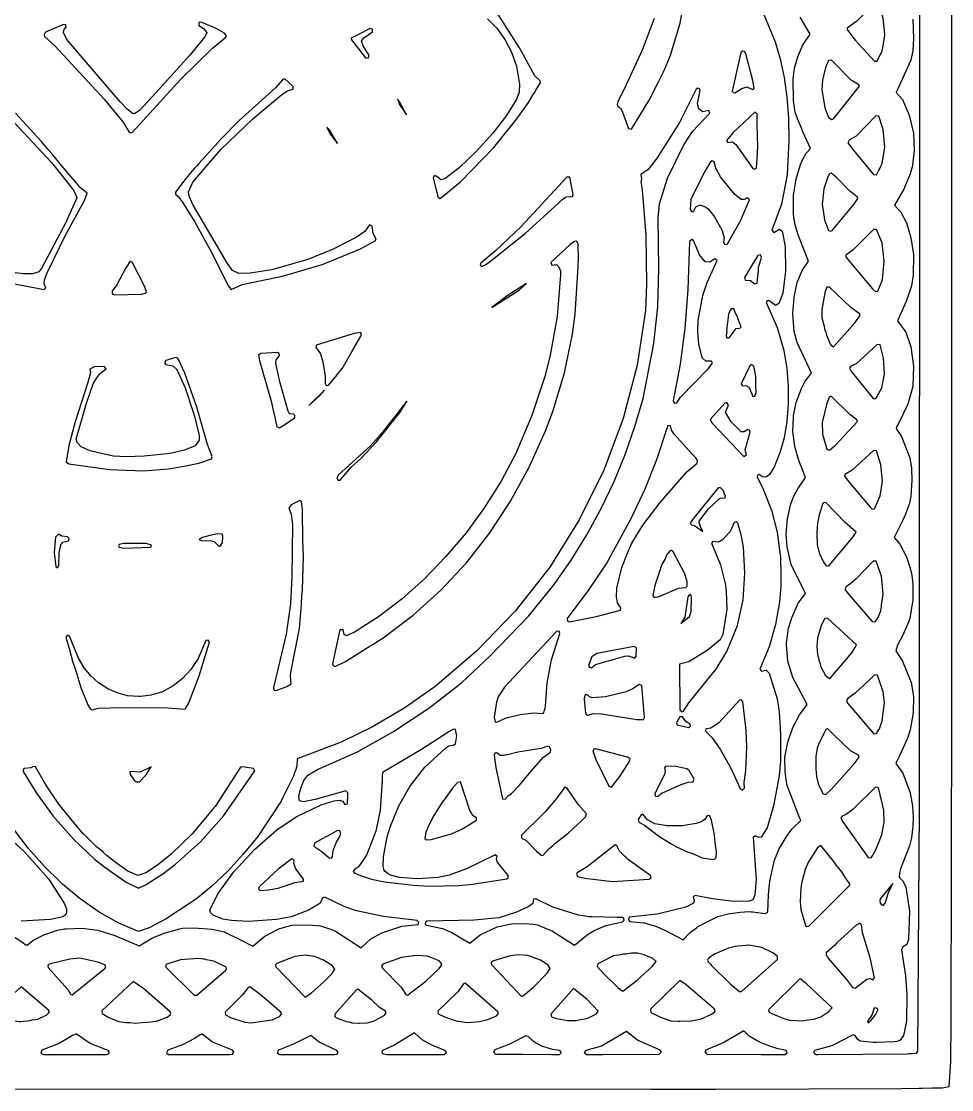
# Model space of a CAD drawing. Header units: millimetres. Extents: x 0 to 300, y 0 to 300.
# Drawn here: x 128.7 to 299.8, y 0 to 196.5 of the extents above; entities that cross this region are included whole.
import ezdxf

# ---------------------------------------------------------------- set-up
doc = ezdxf.new("R2010")
doc.units = ezdxf.units.MM
doc.layers.add('CUT', color=7, linetype='CONTINUOUS')

msp = doc.modelspace()

# ---------------------------------------------------------------- linework, layer by layer
at = {"layer": 'CUT'}
for points in [[(299.7836, 248.3627), (299.8139, 69.9678), (299.6927, 12.5701), (299.6016, 5.231), (299.2873, 0.5699), (298.115, 0.3331), (297.7597, 0.3208), (296.3092, 0.2949), (294.3841, 0.2606), (293.8438, 0.2509), (290.6038, 0.1931), (273.5737, 0.1123), (256.4359, 0.0665), (248.0389, 0.0441), (246.3537, 0.0396), (244.5144, 0.0347), (18.1088, 0.1193)], [(292.6924, 196.9198), (292.8138, 193.3534), (292.6616, 191.1305), (292.2848, 189.3769), (289.6122, 183.3845), (290.7932, 182.0894), (292.0192, 179.2636), (292.8097, 175.9195), (292.9352, 172.8242), (292.5893, 170.0642), (292.5251, 169.7485), (292.1617, 168.4325), (291.011, 165.6464), (289.3017, 162.6912), (290.4562, 161.3998), (291.5079, 159.4059), (291.5568, 159.2794), (292.3269, 156.6651), (292.7838, 153.6349), (292.7534, 149.8411), (292.4421, 147.8487), (291.4683, 144.9571), (289.8652, 141.3973), (291.3653, 139.3378), (292.2913, 136.6296), (292.7837, 133.0863), (292.6626, 129.356), (291.7746, 126.118), (290.0181, 122.5155), (289.6669, 121.8986), (289.6949, 121.8526), (289.5798, 121.6167), (290.5879, 120.1649), (292.105, 116.2503), (292.4195, 114.3154), (292.5108, 112.0805), (292.2913, 109.1415), (292.2904, 109.136), (292.2859, 109.1066), (292.2623, 108.9532), (292.1937, 108.5081), (291.9932, 107.6399), (291.9404, 107.5043), (291.9076, 107.4203), (291.7473, 107.0087), (291.3038, 105.87), (290.8495, 104.7468), (289.2184, 101.5454), (290.2727, 100.3419), (291.4937, 97.9902), (292.1392, 96.0992), (292.1537, 96.0357), (292.1871, 95.8885), (292.2855, 95.4559), (292.4693, 94.6472), (292.6608, 93.0257), (292.6605, 90.09), (292.1439, 86.6868), (292.0879, 86.5256), (291.8754, 86.027), (291.4518, 85.0335), (291.4409, 85.0077), (290.7878, 83.4758), (289.8332, 81.7445), (289.5333, 80.7203), (290.796, 78.8405), (292.3482, 74.9144), (292.7316, 72.7728), (292.7814, 72.2309), (292.7551, 69.4989), (292.7527, 69.4039), (292.7517, 69.3623), (292.7509, 69.3307), (292.7504, 69.3091), (292.2053, 66.1756), (291.7147, 64.6663), (290.2666, 61.5347), (289.6701, 60.335), (289.6933, 60.2949), (289.554, 59.9935), (290.827, 58.2027), (292.1659, 54.6128), (292.6267, 52.2209), (292.6341, 52.1468), (292.7344, 50.2022), (292.6906, 48.4301), (292.4496, 46.3111), (292.0816, 44.8606), (290.4353, 40.615), (290.2516, 39.7635), (290.2382, 39.728), (290.2423, 39.7207), (290.153, 39.3067), (290.2648, 38.9223), (290.8528, 38.4249), (291.4096, 37.2442), (292.0564, 32.8767), (291.8667, 27.6371), (291.563, 26.7255), (290.7539, 26.241), (290.573, 25.7703), (291.2965, 20.938), (291.5413, 17.4511), (291.4804, 12.6553), (290.9763, 9.971), (290.3011, 9.0957), (290.3003, 9.0953), (290.2997, 9.095), (290.2944, 9.0922), (290.2769, 9.0829), (289.7618, 8.8704), (289.2673, 8.8082), (285.9192, 8.6776), (285.4503, 8.6874), (283.0062, 8.957), (282.5455, 9.2449), (282.0579, 10.0182), (281.7039, 10.1095), (277.765, 8.0857), (274.6107, 7.2189), (274.3977, 6.8375), (274.7863, 6.4806), (275.2851, 6.4857), (275.2887, 6.4824), (291.6207, 6.6318), (291.8498, 6.6544), (292.5466, 6.6615), (293.3424, 6.7595), (293.5827, 7.114), (293.8788, 51.7858), (293.9394, 203.4521)], [(245.0644, 197.024), (242.8549, 191.2122), (239.5558, 184.0117), (238.3232, 181.6327), (238.4013, 181.4919), (238.2879, 181.2446), (238.3456, 180.8708), (238.8978, 180.5161), (239.2247, 179.9821), (240.3686, 176.8033), (240.8999, 176.6601), (244.1849, 181.9916), (245.704, 185.0132), (245.7756, 185.1445), (245.8148, 185.2335), (246.9221, 187.436), (248.0773, 190.2942), (249.8506, 196.125), (250.9087, 202.0413)], [(214.4068, 196.9755), (216.1273, 195.255), (217.6453, 193.1427), (218.8443, 190.8347), (219.7373, 188.2615), (220.3275, 184.9327), (220.2365, 183.3641), (220.2235, 183.2619), (219.6906, 182.037), (217.9214, 179.1721), (215.4052, 175.9284), (212.3868, 172.605), (209.1938, 169.5645), (206.6035, 167.5229), (205.8191, 167.3418), (205.1314, 167.9845), (204.6673, 168.1434), (204.4149, 167.7228), (205.2856, 164.2117), (205.7032, 163.9386), (209.4655, 166.9742), (215.5713, 173.2623), (219.8, 178.5487), (221.9486, 181.5754), (222.8382, 183.0147), (223.2495, 183.6156), (223.3406, 183.8276), (224.1748, 185.1772), (224.1016, 185.534), (223.1558, 186.489), (220.3276, 191.5956), (215.1048, 199.7425)], [(265.0767, 198.1505), (267.3724, 192.7486), (268.2885, 189.5784), (268.9948, 186.1705), (269.4804, 182.5547), (269.7837, 178.722), (269.8442, 174.6111), (269.5413, 168.2335), (268.5382, 162.8705), (266.7427, 158.0717), (267.0835, 157.6761), (268.1464, 158.2957), (268.6451, 157.8983), (269.1762, 155.1083), (269.2808, 150.5305), (268.7815, 146.4813), (268.0338, 144.6301), (267.4171, 144.243), (266.2019, 145.1625), (265.8771, 145.1085), (265.7075, 144.7874), (267.743, 140.1844), (268.9266, 135.9667), (269.4806, 132.6736), (269.752, 129.3868), (269.7533, 126.0963), (269.511, 122.9302), (268.9943, 119.9112), (268.2337, 117.1352), (267.4802, 115.28), (267.4374, 115.178), (267.3391, 114.9433), (267.298, 114.8454), (267.2, 114.6116), (266.3295, 113.1621), (265.7836, 112.7034), (265.1403, 112.679), (264.4372, 113.1375), (264.1309, 113.0164), (264.024, 112.7417), (265.1352, 110.4623), (266.6585, 106.6157), (267.7227, 102.56), (268.299, 98.331), (268.3035, 98.223), (268.42, 94.4538), (268.3805, 92.6496), (268.1724, 89.7383), (267.4185, 85.5464), (266.2332, 81.4358), (264.5286, 77.3463), (264.8501, 76.963), (265.6908, 77.1583), (266.2412, 76.6152), (267.6906, 71.9073), (268.0862, 69.4981), (268.3591, 65.4026), (268.3291, 60.5132), (268.1165, 57.7711), (267.0522, 52.1983), (265.851, 48.2039), (264.781, 46.4904), (264.3257, 46.3974), (263.6701, 46.694), (263.3207, 46.3947), (263.8744, 38.7637), (263.6316, 35.8273), (263.2581, 34.9319), (262.5505, 34.6666), (259.7247, 34.6385), (255.8526, 35.1226), (252.5981, 35.7623), (252.2711, 35.4315), (252.4487, 34.8675), (252.3424, 34.3506), (250.8913, 33.62), (245.6332, 32.2747), (240.5776, 31.7341), (240.2811, 31.346), (240.596, 30.9727), (243.2195, 30.7056), (243.221, 30.7053), (243.2366, 30.7025), (243.2946, 30.6922), (243.4411, 30.6661), (245.2101, 30.1571), (247.0459, 29.39), (250.4068, 27.5948), (251.6291, 28.892), (252.0897, 29.2347), (252.1081, 29.2484), (252.2044, 29.32), (252.8688, 29.8143), (253.1471, 30.0163), (256.7954, 31.8685), (258.7154, 32.3846), (258.7327, 32.3887), (260.8925, 32.6922), (262.5639, 32.7634), (262.9221, 32.7572), (263.114, 32.7538), (263.2179, 32.752), (263.2549, 32.7514), (265.5254, 32.4503), (265.9926, 32.6561), (266.1159, 35.86), (266.3456, 38.3679), (267.197, 42.2279), (268.0631, 44.3231), (269.5474, 46.7462), (270.4953, 47.99), (270.6646, 48.2028), (272.0509, 49.5049), (271.9377, 49.8024), (271.9394, 49.8046), (271.911, 49.8727), (269.5246, 56.1474), (269.5, 56.28), (269.1775, 58.4232), (269.1513, 61.1486), (269.6696, 63.9432), (270.586, 66.6389), (271.8103, 68.9719), (273.2238, 70.8745), (270.5837, 75.8489), (269.6834, 78.8389), (269.6616, 78.9567), (269.4342, 81.7726), (269.4655, 82.1767), (269.8199, 84.8748), (270.4094, 86.7741), (271.5823, 89.4808), (272.9356, 91.2885), (270.3102, 96.6096), (269.5492, 99.8669), (269.3944, 102.1953), (269.6064, 105.0123), (270.2267, 107.7722), (270.7967, 109.1465), (270.9091, 109.3683), (270.9897, 109.5273), (271.1377, 109.8194), (271.508, 110.5502), (272.9375, 112.6249), (271.6461, 115.9041), (270.9408, 118.3061), (270.6061, 121.0368), (270.6956, 123.6645), (270.7047, 123.7588), (270.7082, 123.7944), (270.7109, 123.8222), (270.7209, 123.9255), (271.2233, 126.3992), (272.1642, 128.949), (272.8932, 130.34), (274.0076, 131.7859), (271.401, 137.4588), (270.8485, 139.4706), (270.6063, 142.774), (270.8224, 145.7374), (271.3982, 148.435), (272.3075, 150.6898), (273.5032, 152.386), (271.6244, 157.0329), (271.0348, 159.0151), (270.8315, 160.1684), (270.807, 160.3712), (270.7828, 160.571), (270.732, 160.9915), (270.6971, 161.2802), (270.6989, 164.2004), (270.7019, 164.3161), (270.702, 164.3177), (270.7044, 164.4111), (270.7066, 164.4966), (271.2161, 167.4935), (271.9961, 170.1545), (272.4021, 171.0059), (273.0254, 172.2198), (273.8629, 173.0826), (272.5226, 176.0399), (272.4027, 176.3229), (272.3445, 176.4603), (272.2289, 176.7334), (271.5049, 178.4429), (271.0434, 179.8026), (270.6968, 181.9046), (270.6363, 185.9407), (270.8873, 187.9064), (271.5037, 189.9639), (272.3662, 192.0202), (273.782, 194.1262), (271.9564, 197.2785)], [(125.8221, 29.0929), (128.7423, 27.2401), (129.5444, 26.62), (129.625, 26.6801), (129.7396, 26.6074), (130.8039, 27.484), (132.8069, 28.5161), (135.3529, 29.3479), (136.6305, 29.5875), (136.842, 29.621), (136.8741, 29.6261), (136.9216, 29.6336), (136.9279, 29.6346), (139.781, 29.7519), (142.76, 29.3492), (145.8483, 28.3803), (150.366, 26.5017), (152.7807, 27.9422), (155.1418, 28.8632), (157.8203, 29.6061), (158.3156, 29.7204), (160.4192, 29.7836), (163.7719, 29.5407), (165.7732, 29.102), (165.962, 29.0257), (168.8932, 27.6695), (171.2432, 26.3888), (173.4808, 28.259), (176.0703, 29.584), (176.6418, 29.7686), (178.4345, 30.2981), (181.5333, 30.3584), (183.7226, 30.1394), (186.107, 29.3631), (186.6623, 29.0759), (191.2038, 26.0829), (192.9535, 27.765), (194.9897, 28.8631), (198.6901, 30.0766), (201.6554, 30.433), (201.7778, 30.8454), (201.4838, 31.1137), (195.2883, 31.8529), (190.3151, 32.9445), (188.1788, 33.6573), (184.4895, 35.4276), (184.1526, 35.2976), (183.5608, 34.2652), (181.496, 33.0436), (178.3178, 31.8327), (175.6218, 31.3037), (170.4969, 30.9701), (167.3208, 31.125), (165.7426, 31.4071), (163.9843, 32.1042), (163.4889, 32.6109), (163.3646, 33.0438), (164.801, 36.0353), (167.7837, 40.0807), (171.5846, 44.1842), (175.7069, 47.8217), (179.2653, 50.2149), (183.8129, 52.4102), (186.2387, 53.1683), (187.1506, 53.2679), (187.7898, 53.1052), (188.2045, 52.4774), (188.6775, 52.6078), (188.7288, 54.2173), (188.7635, 54.3479), (188.7338, 54.3744), (188.7423, 54.639), (188.3837, 54.9905), (182.7328, 53.367), (180.6059, 52.972), (179.8505, 53.1271), (179.6969, 54.0632), (180.0675, 55.4457), (180.6734, 56.8751), (181.3654, 57.8436), (183.1404, 58.8797), (190.5181, 62.1598), (197.1553, 65.8707), (203.6379, 70.1722), (209.6244, 74.8593), (214.8832, 79.7559), (222.0285, 87.1444), (226.6839, 92.9501), (229.8286, 97.4264), (232.6905, 102.0658), (235.3616, 106.8926), (237.7189, 111.8504), (239.7672, 116.8507), (241.5517, 121.9605), (243.0393, 127.1215), (245.0314, 137.2335), (245.7572, 143.9728), (245.9696, 151.034), (245.8183, 160.2794), (246.0622, 162.9336), (247.5637, 167.6291), (250.5699, 173.7629), (252.1479, 176.2027), (255.3395, 179.5848), (255.1293, 180.064), (253.9582, 179.8224), (253.2856, 180.4099), (253.0614, 181.3217), (253.5338, 183.7968), (253.4515, 184.0841), (253.1134, 184.2299), (252.8047, 184.0293), (249.7803, 177.8837), (245.6585, 171.3678), (244.0107, 169.2601), (242.6687, 168.3314), (242.7319, 167.5522), (242.6651, 166.9572), (242.897, 165.5138), (243.5711, 157.1931), (243.6925, 148.1388), (243.4768, 143.2906), (241.9562, 133.2688), (239.4029, 123.4295), (235.8343, 113.9332), (231.3117, 104.7923), (225.878, 96.1371), (219.5361, 88.0268), (212.4289, 80.6493), (204.7184, 74.1309), (204.3854, 73.8761), (199.0701, 70.1497), (198.9126, 70.0489), (193.3007, 66.7478), (187.4962, 63.9528), (179.4374, 60.8689), (179.3388, 59.4899), (179.0899, 58.7393), (179.0168, 58.519), (178.9273, 58.2489), (178.7376, 57.6768), (176.7308, 53.6096), (176.4741, 53.1054), (172.1762, 46.5702), (172.1072, 46.4785), (172.1034, 46.4735), (172.0725, 46.4324), (171.9358, 46.2507), (169.452, 43.2458), (166.6516, 40.2035), (163.6921, 37.4253), (160.8939, 35.1482), (159.9687, 34.4859), (155.3413, 31.4198), (152.2112, 29.8091), (150.2313, 29.098), (149.9211, 29.2156), (146.6112, 30.6233), (143.0224, 32.6789), (139.523, 35.1152), (136.2779, 37.8353), (135.8897, 38.1932), (132.9252, 41.0477), (129.9654, 44.4304), (127.2295, 48.0159)], [(125.6654, 179.7182), (134.2429, 170.5345), (138.268, 165.4399), (138.8829, 164.0749), (138.891, 164.0229), (136.8802, 159.5052), (132.442, 151.1794), (131.9068, 150.4026), (130.7792, 150.0622), (129.0012, 150.0319), (125.672, 150.4916)], [(127.4342, 148.2037), (132.8901, 147.1645), (133.1642, 147.5071), (132.8836, 148.2285), (132.9406, 148.9313), (133.4103, 150.2308), (136.8132, 157.1887), (140.3177, 163.5333), (140.7987, 164.8715), (139.5478, 165.8854), (139.4387, 166.0145), (138.5149, 167.1072), (137.4703, 168.3429), (136.1362, 169.9211), (134.5028, 171.9244), (133.5541, 172.9755), (132.2976, 174.4619), (127.6066, 179.5769)], [(125.8815, 46.8326), (129.213, 43.8372), (133.6736, 38.8), (136.5714, 34.3192), (136.9586, 33.2614), (136.9951, 32.5632), (136.7521, 32.1224), (136.3065, 31.8286), (134.0573, 31.305), (128.6416, 31.0001)]]:
    msp.add_lwpolyline(points, dxfattribs=at)
for points in [[(285.6105, 189.1939), (286.1403, 189.1852), (287.0452, 191.052), (287.2498, 192.329), (287.3003, 192.4976), (287.3158, 192.7406), (287.5152, 193.9847), (287.4433, 194.7387), (287.4545, 194.9148), (287.3441, 195.7801), (287.2193, 197.0897), (286.3119, 199.876), (285.7682, 199.9231), (282.386, 196.5436), (280.6143, 195.2183), (280.6743, 194.8419), (282.1348, 192.9741)], [(132.9456, 193.7289), (134.8107, 191.9724), (143.9084, 182.1721), (147.3236, 178.0217), (147.6568, 177.5325), (148.5358, 176.1373), (148.8313, 175.9888), (149.1345, 176.1207), (158.0327, 185.8448), (163.8189, 191.5401), (166.2598, 193.5003), (166.4422, 193.8326), (166.0539, 194.3227), (164.5079, 195.1443), (161.7401, 196.3371), (161.3469, 196.2645), (161.31, 195.7156), (162.1773, 195.1763), (162.7714, 194.4608), (162.4057, 193.6259), (159.6704, 190.2831), (153.3664, 183.2819), (150.3913, 180.0944), (149.7023, 179.6091), (149.5492, 179.5721), (149.4987, 179.5598), (149.4279, 179.5427), (149.256, 179.5011), (148.1657, 180.322), (146.8393, 181.7086), (137.0205, 193.1333), (136.4248, 194.4467), (136.5677, 194.9698), (136.9515, 195.4068), (136.8392, 195.8276), (136.4422, 195.8976), (133.1229, 194.5187), (133.0334, 194.3184), (133.0216, 194.3131), (132.8533, 194.0578)], [(192.4983, 189.7372), (192.6445, 190.2116), (191.5776, 191.9768), (191.2746, 192.8702), (191.6732, 193.4543), (193.2791, 194.5768), (193.2999, 195.0741), (192.8504, 195.2024), (190.5612, 193.9846), (189.3412, 193.4231), (189.4045, 193.0639), (192.0048, 189.7905)], [(261.9253, 190.5217), (261.7067, 190.9405), (261.3767, 191.0209), (261.1088, 190.8121), (260.927, 190.1818), (259.457, 183.6678), (259.6574, 183.3952), (259.9591, 183.3682), (261.2248, 184.1332), (262.1339, 184.419), (263.1838, 183.9324), (263.4664, 184.2256), (263.2448, 185.6001)], [(275.9363, 183.9126), (276.2587, 182.0367), (276.2974, 181.761), (276.3129, 181.7214), (276.5079, 180.5872), (277.1808, 178.8961), (277.7598, 178.4148), (278.051, 178.5703), (282.8382, 184.5615), (282.6893, 184.8549), (281.3439, 185.6887), (277.6884, 189.3777), (277.1777, 189.2948), (276.6182, 187.98), (276.0828, 185.6539)], [(157.9595, 163.7249), (158.0417, 163.6279), (158.1921, 163.4504), (160.5152, 159.7051), (163.6407, 154.0304), (166.724, 147.8329), (167.2503, 147.1888), (169.3277, 148.107), (176.9835, 149.7184), (184.2096, 151.8355), (191.0524, 154.6693), (193.7772, 156.1012), (193.9687, 156.3694), (193.3725, 157.5448), (193.1887, 158.8291), (192.7401, 159.0553), (191.8681, 157.8147), (190.4597, 156.8728), (185.9355, 154.5511), (185.8152, 154.4965), (185.7707, 154.4763), (185.7599, 154.4714), (185.7555, 154.4694), (181.4101, 152.7123), (174.761, 150.7909), (170.7851, 150.1536), (168.6674, 150.0986), (167.5472, 150.698), (166.6066, 151.9488), (160.2721, 162.678), (159.5305, 164.343), (159.4549, 165.1506), (160.2, 166.9206), (165.3562, 172.9255), (171.2775, 178.5744), (176.5925, 183.0093), (177.6355, 183.7328), (178.6815, 184.0313), (178.7055, 184.5261), (177.1454, 185.8972), (176.7814, 185.8012), (175.4124, 184.2672), (168.6944, 178.1849), (165.478, 174.9687), (161.3024, 170.3312), (160.9382, 169.9439), (160.6196, 169.5729), (159.731, 168.5861), (159.3456, 168.0891), (158.9119, 167.5839), (158.5763, 167.0972), (157.0074, 165.0743), (157.0456, 164.6825), (157.511, 164.254), (157.8211, 163.8881)], [(199.513, 179.3009), (198.1797, 181.8161), (197.8464, 182.1797), (198.2403, 181.21)], [(264.0296, 171.3142), (264.1818, 173.4977), (264.0604, 177.4155), (264.0221, 177.6709), (264.0104, 179.4232), (263.6176, 179.7996), (259.6373, 176.0373), (258.4097, 174.5738), (258.6533, 174.1839), (259.4775, 174.3515), (260.1271, 173.8315), (263.2316, 169.4457), (263.5771, 169.3032), (263.8995, 169.5524), (264.0223, 171.287)], [(286.003, 168.2585), (286.3604, 168.9863), (286.6958, 169.5657), (286.7888, 169.8588), (287.0436, 170.3778), (287.5433, 173.3759), (287.2206, 176.5965), (286.4279, 179.0788), (285.8771, 179.1211), (282.2663, 175.3935), (280.9491, 174.6082), (280.7034, 174.142), (281.3721, 173.2224), (285.4615, 168.3062)], [(186.8464, 173.9979), (185.3918, 176.513), (184.8464, 177.0585), (185.513, 175.7252)], [(262.6073, 163.6803), (262.2182, 164.0257), (261.6482, 163.7021), (261.1194, 163.7367), (259.9284, 164.6196), (257.3131, 167.874), (256.4363, 169.4729), (256.1351, 170.6585), (255.7491, 170.8612), (255.4638, 170.6844), (254.4006, 168.8778), (251.8214, 163.7814), (251.7442, 161.8036), (251.9687, 161.5143), (252.3007, 161.5202), (252.7838, 162.3527), (253.5287, 162.7219), (254.5944, 162.3432), (255.0958, 161.9222), (256.2126, 160.5533), (257.606, 158.0395), (257.994, 156.6574), (257.8397, 155.8551), (258.097, 155.4369), (258.5595, 155.6019), (260.9568, 159.7798)], [(215.2693, 152.646), (215.2785, 152.6453), (217.8328, 154.667), (221.3812, 157.4646), (227.5541, 163.1305), (228.1279, 163.6368), (228.7467, 164.0899), (228.9462, 164.2009), (230.0639, 164.2807), (230.1837, 164.6236), (229.5679, 167.8496), (229.0209, 167.8451), (220.6432, 158.7545), (215.9699, 154.3621), (213.1986, 152.0312), (213.0909, 151.6502), (213.336, 151.3823), (214.082, 151.7099)], [(282.5534, 163.9343), (282.4311, 164.2403), (281.0805, 165.2869), (278.5736, 167.8519), (277.6439, 168.5747), (277.3411, 168.4515), (277.0496, 167.9045), (276.3264, 165.6855), (275.967, 162.8451), (276.4081, 160.0106), (277.1869, 158.0513), (277.4703, 157.8846), (277.8061, 158.0214), (281.838, 162.8312)], [(281.0202, 152.3291), (281.0659, 152.2779), (281.3753, 151.8852), (285.2777, 147.3181), (285.8329, 146.8195), (286.2374, 146.8732), (287.1012, 148.9846), (287.4234, 152.3131), (287.0099, 155.7478), (286.8313, 156.1857), (286.8313, 156.1863), (286.8295, 156.1904), (286.0175, 158.1816), (285.4649, 158.2162), (284.6865, 157.4466), (284.6551, 157.4187), (284.5987, 157.3597), (281.6906, 154.4845), (280.3275, 153.4835), (280.3491, 153.1877), (281.0153, 152.3421)], [(192.6547, 81.4952), (193.4547, 81.9591), (193.8713, 82.2545), (195.2286, 83.1016), (200.759, 87.2706), (205.8686, 91.8942), (210.576, 96.936), (214.8357, 102.4063), (218.6735, 108.2711), (222.0886, 114.5293), (225.0719, 121.1589), (226.4392, 124.744), (228.5843, 131.8463), (230.0915, 138.96), (230.5777, 142.6653), (230.923, 148.3829), (231.1212, 151.2817), (231.1129, 151.5267), (231.1818, 152.6674), (231.1265, 155.5273), (230.8721, 156.046), (230.4241, 156.0198), (229.659, 155.4215), (226.086, 152.1381), (226.2831, 151.6809), (227.096, 151.7495), (227.5196, 151.4089), (227.8397, 150.6156), (227.8745, 149.8888), (227.2352, 142.2349), (225.9617, 135.1095), (225.046, 131.3872), (222.6162, 123.9782), (219.5848, 116.8846), (216.9445, 111.9062), (213.8753, 107.0722), (210.5057, 102.4262), (206.7978, 98.0782), (202.8592, 93.9876), (198.7186, 90.3003), (194.4052, 86.988), (189.9631, 84.1566), (188.4118, 83.4893), (188.0781, 83.7618), (187.8524, 84.5864), (187.295, 84.5741), (185.9409, 78.3609), (186.0126, 78.0058), (186.3828, 77.8675), (188.3077, 78.7822)], [(255.0177, 132.5874), (255.8407, 133.6364), (255.6314, 134.0213), (254.5926, 134.0134), (253.9237, 134.5888), (253.3029, 137.1726), (253.1216, 139.3179), (253.1816, 141.4478), (254.0446, 146.0444), (254.8687, 148.4518), (256.6623, 152.5118), (256.2411, 152.82), (255.3315, 152.1913), (254.4871, 152.2417), (253.458, 153.5804), (252.3296, 156.1654), (252.0269, 156.3674), (251.5996, 156.0266), (251.2685, 147.1751), (250.7209, 140.028), (249.9002, 133.4382), (248.6043, 126.6919), (248.8322, 126.2803), (249.264, 126.3589), (249.9095, 127.3582)], [(263.3615, 152.1191), (262.0819, 149.9961), (261.6938, 149.3599), (261.826, 148.8744), (262.8184, 148.8037), (263.636, 148.2075), (264.0453, 148.3523), (264.2145, 150.2143), (264.2706, 150.4221), (264.2623, 150.7404), (264.3048, 151.2079), (264.854, 153.0725), (264.6535, 153.5297), (264.1676, 153.4151), (263.3901, 152.1405)], [(150.8958, 146.36), (150.9652, 146.3612), (151.5369, 146.4844), (151.5724, 146.5533), (151.6283, 146.5693), (151.6149, 146.6358), (151.7078, 146.8159), (151.4982, 147.2148), (151.4335, 147.5359), (149.0772, 152.2294), (148.7925, 152.3012), (148.5168, 152.1232), (148.3406, 151.805), (148.3286, 151.8005), (147.9189, 151.184), (146.232, 148.0573), (145.4166, 146.8848), (145.3778, 146.3885), (145.901, 146.2087), (150.7831, 146.3278)], [(215.2403, 143.8464), (220.3009, 147.1191), (221.6342, 148.2706), (218.2403, 146.1191)], [(275.9322, 141.9908), (276.3448, 140.4089), (276.409, 139.9562), (276.6451, 139.2573), (276.776, 138.7552), (277.5419, 137.0802), (278.0696, 136.6634), (282.0958, 141.0877), (282.9964, 142.4429), (282.8628, 142.7095), (281.1848, 143.9079), (277.3736, 147.6316), (276.8478, 147.5753), (276.5001, 146.5928), (275.9059, 143.4781)], [(260.8535, 140.0695), (261.106, 140.3378), (260.6263, 141.5066), (260.3009, 142.4827), (260.0815, 142.8338), (259.8141, 143.4851), (259.5603, 143.7024), (259.2314, 143.6434), (259.0556, 143.3309), (259.0379, 143.2197), (258.9676, 143.1494), (258.7858, 142.5736), (258.4221, 139.6645), (258.4457, 139.4937), (258.3152, 138.6727), (258.4674, 138.2992), (258.9026, 138.2785), (260.1849, 139.9963)], [(186.5989, 131.2612), (186.8499, 131.6316), (187.7399, 132.7319), (189.5303, 135.834), (189.8179, 136.3195), (189.84, 136.3706), (191.1091, 138.5694), (191.2405, 138.9555), (191.0761, 139.2523), (189.883, 139.1015), (182.8897, 136.9678), (182.8469, 136.5681), (183.7043, 135.3561), (184.1441, 133.8833), (184.5696, 131.2388), (184.5445, 129.8796), (184.7754, 129.5203), (185.1971, 129.588), (186.1457, 130.7609)], [(175.6679, 122.0083), (176.1463, 121.7394), (176.5296, 121.9908), (176.6089, 121.9853), (177.9632, 122.8947), (178.0156, 122.9654), (178.6013, 123.3495), (178.9618, 123.6599), (179.0129, 123.9925), (178.7496, 124.2538), (178.0531, 124.327), (178.0082, 124.3782), (177.9842, 124.4193), (177.9674, 124.448), (177.9648, 124.4524), (177.7468, 124.8257), (176.248, 130.2226), (175.5152, 133.6481), (175.5644, 134.2674), (176.1392, 135.0638), (176.1238, 135.4287), (175.7752, 135.6216), (172.7375, 135.425), (172.3249, 135.1066), (172.5072, 134.1305), (174.6551, 126.6285)], [(285.8982, 127.1131), (286.9564, 129.0838), (287.4814, 131.6528), (287.2787, 134.5788), (286.6496, 137.0163), (286.0953, 137.0861), (282.2305, 133.479), (281.2978, 133.0945), (280.9949, 132.7387), (281.2773, 132.198), (285.3813, 127.1523)], [(147.9939, 113.9355), (148.0051, 113.9357), (151.1645, 113.8137), (155.7465, 114.2048), (158.6624, 114.6903), (161.3464, 115.2638), (163.6853, 116.0649), (163.7896, 116.4414), (162.9468, 118.7002), (160.9474, 125.5458), (158.775, 131.7619), (157.4746, 134.5645), (157.1182, 134.6841), (155.2535, 134.1278), (155.0094, 133.6903), (155.2458, 133.4021), (156.5204, 133.1224), (157.2218, 132.5142), (157.3506, 132.34), (158.7992, 129.0752), (160.5291, 123.8562), (161.3844, 120.3485), (161.3675, 119.479), (160.639, 118.4329), (158.7078, 117.6495), (156.0534, 117.0317), (151.2637, 116.5164), (147.9455, 116.4244), (145.6547, 116.5455), (143.9163, 116.8851), (141.3109, 117.5311), (139.6782, 118.2635), (138.9216, 119.0523), (138.7922, 119.6475), (140.6442, 126.2972), (141.9178, 129.8169), (142.5377, 130.9414), (143.1628, 131.7313), (144.2544, 132.5811), (143.9408, 133.0397), (142.0801, 132.9442), (141.2912, 132.5562), (141.3897, 131.8888), (141.3887, 131.8837), (141.3549, 131.7481), (141.3403, 131.6894), (141.3354, 131.6701), (140.9347, 130.064), (138.5922, 122.8432), (137.4426, 118.5153), (136.9181, 115.4653), (137.4354, 115.0942), (144.8934, 114.0559), (147.9736, 113.9369)], [(263.8049, 129.4988), (263.8161, 129.5433), (263.8161, 131.21), (263.5736, 132.5433), (263.4988, 132.6804), (263.4494, 133.0253), (263.05, 133.3594), (262.7148, 133.1443), (261.1088, 129.8086), (261.3521, 129.4548), (261.9308, 129.504), (262.5242, 129.2088), (262.5658, 129.1588), (263.2664, 127.5289), (263.6355, 127.5418), (263.8477, 128.2299)], [(184.4524, 128.6645), (181.5736, 125.8161), (183.5736, 127.6948)], [(198.3918, 124.6039), (199.6039, 126.6645), (194.8767, 120.6039), (192.907, 118.4221), (186.9373, 113.0585), (186.6948, 112.3918), (186.9676, 112.0888), (187.3312, 112.1191), (189.3615, 114.513), (191.1494, 116.0888), (194.0282, 119.1494)], [(261.1107, 120.9744), (261.0893, 120.988), (261.0821, 120.9925), (261.0753, 120.9968), (261.0652, 121.0032), (259.2339, 122.8592), (258.1904, 124.6346), (258.7573, 125.9116), (258.4859, 126.3664), (258.0936, 126.2616), (255.4013, 123.2936), (255.7401, 122.612), (261.6063, 116.4838), (262.0775, 116.775), (261.8241, 117.7151), (262.739, 120.9624), (262.6515, 121.2812), (262.3508, 121.4184), (261.6673, 120.9799)], [(282.3555, 123.2194), (281.0722, 124.1727), (277.6769, 127.5901), (277.2937, 127.3761), (276.8078, 126.0357), (275.9934, 122.7005), (276.0869, 120.5917), (276.8509, 117.7982), (277.3741, 117.6378), (278.4748, 118.5617), (282.4679, 122.8977)], [(252.0737, 116.9217), (248.7552, 120.5796), (248.2537, 121.3232), (248.105, 122.106), (247.5804, 122.1622), (245.5238, 115.8835), (243.3674, 110.4793), (240.8498, 105.111), (236.3562, 96.9144), (232.9679, 91.832), (232.7336, 91.4985), (229.092, 86.6703), (229.173, 86.1548), (229.4954, 86.0752), (234.444, 87.0528), (238.9131, 88.2155), (238.9822, 88.6162), (238.3346, 89.5489), (238.1524, 90.6843), (238.2482, 92.2604), (239.137, 96.0782), (240.2038, 98.7119), (241.0119, 100.5481), (243.0031, 103.8388), (246.1696, 107.9805), (251.1404, 113.7093), (252.9981, 115.2498), (253.0865, 115.8054), (252.7572, 116.1684), (252.739, 116.2498)], [(284.8293, 107.1301), (285.2017, 106.7914), (285.6015, 106.859), (286.649, 109.2242), (287.0896, 111.9529), (286.7955, 114.937), (285.9608, 117.4947), (285.4133, 117.5634), (281.536, 113.966), (280.1476, 113.1362), (280.1297, 112.8445), (280.9122, 111.8052)], [(257.8161, 110.1494), (257.1797, 110.8161), (257.058, 110.6878), (256.8473, 110.7285), (252.2746, 105.0151), (252.0432, 104.6449), (251.7252, 104.2403), (251.907, 103.907), (252.513, 103.7555), (254.0585, 102.6948), (253.5144, 103.8234), (253.5381, 103.8722), (253.3345, 104.4358), (253.3837, 104.5799), (255.0888, 106.8161), (257.0292, 108.6986), (257.2134, 108.7814), (258.142, 108.8463), (258.1969, 109.2787), (258.0118, 109.5622)], [(178.3448, 74.6396), (178.1947, 76.1806), (178.3347, 77.0585), (179.8186, 84.8052), (180.2431, 89.2598), (180.2796, 90.8791), (180.3949, 91.9611), (180.5757, 98.0637), (180.4459, 100.9644), (180.4247, 106.6951), (180.2261, 108.1024), (179.8958, 108.3779), (178.3063, 107.5851), (177.8768, 106.9423), (178.2889, 105.8604), (178.5685, 103.9318), (178.4503, 94.3599), (178.1762, 89.3675), (177.3658, 83.8023), (175.0891, 73.9837), (175.0902, 73.9813), (175.051, 73.817), (175.2129, 73.4792), (175.5476, 73.421), (177.5413, 74.1397)], [(275.1137, 104.2261), (275.0129, 102.5641), (274.9965, 102.4363), (275.0026, 102.3943), (274.9962, 102.2892), (275.0891, 100.3045), (275.4163, 98.7714), (276.1591, 97.1497), (276.6893, 96.3987), (276.9934, 96.2721), (277.2614, 96.3947), (281.7065, 101.6979), (282.2331, 102.5435), (280.2324, 104.3154), (276.7291, 107.9337), (276.4396, 108.0257), (276.149, 107.8505), (275.4458, 105.7686)], [(254.5782, 75.0139), (254.673, 75.1185), (254.7792, 75.2612), (256.4687, 77.3407), (258.4545, 80.5934), (260.4286, 85.4087), (261.4537, 90.1023), (261.7875, 95.0415), (261.5139, 99.835), (261.121, 102.0608), (260.5064, 104.2273), (260.2411, 104.476), (259.8333, 104.3437), (259.0624, 102.6592), (259.0094, 102.5971), (257.6415, 101.165), (256.9259, 100.7035), (255.893, 100.8421), (255.6139, 100.5077), (257.3226, 96.5349), (257.8657, 94.3417), (258.1423, 93.1116), (258.3267, 91.6969), (258.4484, 88.3624), (257.7435, 83.7231), (257.26, 82.7812), (254.869, 80.7606), (251.4897, 78.6908), (249.7501, 78.2901), (249.8159, 69.8733), (250.0985, 69.5367), (250.4901, 69.6473), (251.4596, 71.1754)], [(137.3312, 100.9373), (137.4827, 101.3615), (137.1797, 101.6645), (136.1494, 101.8161), (135.5433, 102.21), (134.9676, 101.6039), (134.7252, 98.7858), (134.9979, 96.21), (135.3312, 95.9979), (135.5736, 96.3918), (135.6645, 98.7555), (135.9373, 100.21), (136.3312, 100.6948)], [(165.1598, 99.9978), (165.2706, 99.9676), (165.3172, 100.0393), (165.4434, 100.0726), (165.4644, 100.2657), (165.6645, 100.5736), (165.7555, 101.7858), (165.6039, 102.21), (164.7555, 102.2403), (163.3312, 101.9676), (161.9979, 101.5736), (161.4221, 101.21), (161.907, 100.9373), (163.4115, 101.0271), (164.1331, 100.8627), (164.8741, 100.1216), (165.0001, 99.9557)], [(147.5433, 100.4827), (146.6948, 100.3009), (146.5736, 100.0585), (146.6948, 99.8161), (147.5433, 99.6342), (152.513, 99.8161), (152.6039, 100.1797), (151.6645, 100.4827)], [(247.4465, 98.4225), (247.0925, 97.6522), (246.4867, 96.5941), (245.2306, 92.7288), (244.8256, 90.9093), (245.0742, 90.5237), (245.6312, 90.6404), (245.6771, 90.6349), (245.7357, 90.6623), (246.0038, 90.7184), (249.5497, 92.251), (250.9228, 92.3952), (251.1809, 92.619), (251.1761, 93.4525), (250.6844, 95.0343), (248.5634, 98.9593), (248.2831, 99.1971), (247.9034, 99.0683), (247.6862, 98.6891)], [(285.7487, 86.0573), (286.311, 86.8848), (286.7726, 88.081), (286.8439, 88.549), (286.9051, 88.6801), (286.9316, 89.1249), (287.2424, 91.166), (286.9164, 94.4549), (286.8112, 94.7524), (286.8013, 94.8306), (286.7422, 94.9478), (285.9466, 97.1994), (285.3908, 97.2379), (282.2286, 93.9814), (281.2545, 93.0948), (280.3893, 92.5171), (280.1662, 92.0194), (280.8949, 91.0922), (285.2188, 86.0962)], [(251.907, 90.907), (251.6342, 91.1191), (251.2706, 90.6645), (250.7555, 86.9373), (249.9979, 85.7858), (251.6039, 87.0282), (251.907, 87.9676), (251.9676, 90.4524)], [(275.0268, 81.588), (275.1495, 80.0427), (275.5304, 78.6448), (275.5386, 78.5903), (275.5531, 78.5612), (275.7612, 77.7979), (276.6348, 76.1771), (277.3286, 75.6691), (277.604, 75.7997), (281.434, 80.3644), (281.9806, 81.2582), (282.018, 81.3023), (282.0122, 81.3097), (282.33, 81.8293), (276.9866, 86.7513), (276.4569, 86.6831), (275.8328, 85.3836), (275.1484, 83.0406)], [(159.8598, 77.2926), (158.322, 75.6318), (156.5894, 74.2627), (154.6278, 73.219), (152.5884, 72.581), (150.6136, 72.328), (150.2907, 72.314), (148.2131, 72.4621), (146.4637, 72.9147), (144.6122, 73.7601), (142.8857, 74.8432), (141.4989, 76.0792), (140.2661, 77.6274), (139.1967, 79.4042), (137.5586, 83.4515), (137.1541, 83.6052), (136.8521, 83.253), (137.6246, 80.7012), (137.6005, 80.6761), (138.1059, 78.8233), (138.7249, 77.0661), (139.6524, 74.0024), (140.9256, 70.8282), (141.347, 70.1113), (141.7135, 69.9089), (142.8734, 70.1777), (147.2426, 70.3291), (155.6029, 70.2685), (158.8403, 70.0178), (159.5092, 71.1905), (161.4026, 76.1197), (163.2949, 82.293), (163.0702, 82.699), (162.6163, 82.6028), (161.1812, 79.2899)], [(216.4191, 72.2467), (216.1052, 71.3166), (215.6359, 68.5406), (215.8415, 67.663), (216.1772, 67.6161), (217.8722, 68.3943), (218.1021, 68.4585), (218.1945, 68.4844), (218.2465, 68.4989), (218.4082, 68.5441), (220.4639, 69.0203), (222.9475, 69.3291), (224.5195, 69.1808), (224.8061, 69.3516), (224.8785, 69.6921), (224.8924, 69.7008), (225.0925, 70.5096), (225.1561, 71.4719), (225.4286, 74.8288), (226.2149, 79.0628), (227.7556, 83.9065), (227.6071, 84.3401), (227.1198, 84.309), (217.5489, 74.0681)], [(239.6883, 79.7498), (240.3819, 79.808), (241.533, 79.4049), (241.7975, 79.7154), (241.8206, 81.2948), (241.3878, 81.5415), (234.5165, 80.2101), (233.6341, 79.6484), (233.0404, 78.0489), (233.177, 77.7028), (233.5417, 77.6288), (234.3298, 78.2283)], [(285.948, 65.4804), (286.514, 66.415), (287.0102, 67.853), (287.4841, 71.194), (287.2144, 73.2032), (286.1737, 76.2447), (285.651, 76.297), (284.596, 75.2887), (282.0591, 72.9179), (280.6901, 71.9365), (280.4478, 71.568), (280.7409, 71.0645), (285.4096, 65.5322)], [(241.8924, 68.1169), (242.2405, 68.1132), (242.4137, 68.0861), (242.4299, 68.1112), (243.1007, 68.1041), (243.3035, 68.458), (242.8195, 74.3603), (242.3614, 74.5553), (241.1977, 73.7576), (239.934, 73.2008), (236.1452, 72.2743), (233.7243, 72.0604), (233.2166, 72.2468), (232.811, 72.665), (232.4829, 72.6582), (232.2761, 72.4034), (232.2386, 71.8281), (232.3042, 71.1897), (232.2654, 71.0962), (232.478, 69.3407), (232.4951, 69.3294), (232.5212, 69.075), (232.8449, 68.8865), (233.9573, 69.174), (235.4025, 69.1168)], [(255.5247, 66.4811), (254.6731, 66.3573), (254.4756, 66.0017), (255.7463, 64.7239), (257.241, 62.617), (259.2181, 59.1482), (260.9769, 55.2753), (261.3261, 55.0874), (261.6995, 55.4472), (261.6364, 56.5319), (261.9414, 58.7311), (262.121, 63.0207), (262.0299, 66.1453), (261.4242, 71.3658), (261.1829, 71.6948), (260.811, 71.6526), (256.9851, 67.5069)], [(250.2889, 68.602), (249.8304, 68.5926), (249.2294, 67.5106), (249.2989, 67.1154), (251.3784, 66.6212), (251.7508, 66.8559), (251.6937, 67.2592), (250.9525, 67.6874)], [(190.9904, 39.4452), (191.0587, 39.4285), (193.0938, 38.7213), (195.4996, 38.2336), (200.8375, 37.6313), (203.6504, 37.4806), (209.1479, 37.5723), (211.6804, 37.8143), (217.9686, 38.7912), (218.2175, 38.9586), (218.214, 39.3938), (216.2314, 41.9271), (216.149, 42.1132), (216.0613, 42.3419), (216.2141, 42.9297), (215.848, 43.2182), (210.5839, 40.6486), (207.4028, 39.4973), (205.3504, 39.0614), (201.5226, 38.8183), (198.2234, 39.0308), (196.6186, 39.453), (196.175, 39.734), (195.6126, 40.1482), (195.3916, 40.4413), (195.3862, 40.4524), (195.379, 40.4669), (195.3753, 40.4746), (195.3329, 40.5608), (195.2127, 41.068), (195.2127, 41.0692), (195.2126, 41.0706), (195.2126, 41.0726), (195.2125, 41.0772), (195.3037, 42.8638), (196.0039, 46.5233), (196.5926, 48.4746), (198.1476, 52.2515), (200.1339, 55.7921), (202.9313, 59.3489), (206.6227, 62.797), (207.2794, 63.2512), (208.266, 63.4124), (208.5464, 63.6317), (208.7879, 65.0761), (208.5621, 66.248), (208.1929, 66.2978), (207.2942, 65.8214), (202.2872, 62.6054), (195.1221, 58.3583), (195.0802, 57.6865), (195.0261, 57.5007), (195.0307, 56.891), (194.6893, 51.4141), (193.8976, 47.5794), (192.146, 43.1293), (190.7101, 41.0215), (189.9478, 40.4947), (189.75, 40.1514), (189.9545, 39.8122), (190.9428, 39.4687)], [(282.8187, 61.1811), (282.6564, 61.5161), (281.1845, 62.3627), (278.034, 65.419), (277.2438, 66.2256), (277.2202, 66.2085), (277.0031, 66.4191), (276.6503, 66.2187), (275.5234, 63.9132), (275.1038, 62.8286), (274.8432, 61.304), (274.8524, 60.9361), (274.8119, 60.716), (274.8118, 58.9448), (274.9169, 58.3738), (274.9358, 57.6215), (275.3377, 56.0667), (276.1621, 54.4138), (276.6527, 54.3076), (277.69, 55.3203), (281.895, 59.918)], [(218.8608, 54.493), (220.3326, 56.0545), (222.4747, 58.5862), (224.7143, 61.1921), (226.0327, 62.1202), (226.1123, 62.4987), (225.8669, 63.0825), (225.5236, 63.1898), (224.2828, 62.7922), (220.0242, 62.0914), (218.1369, 61.6159), (217.6196, 61.5286), (217.4625, 61.5021), (217.3174, 61.4776), (217.2166, 61.4606), (216.7694, 61.4696), (216.1401, 61.9888), (215.7886, 61.8838), (215.6745, 61.5712), (215.9903, 59.2613), (217.2184, 53.4907), (217.6537, 53.4784), (218.3857, 54.1902)], [(236.7323, 55.846), (237.2279, 55.6817), (238.7656, 57.6344), (240.6445, 60.5061), (240.6645, 60.8733), (240.1926, 61.1654), (234.3094, 62.701), (233.9818, 62.6269), (233.8332, 62.3257), (234.3362, 60.765)], [(134.5482, 50.3209), (138.2953, 46.0889), (142.156, 42.4079), (144.0114, 40.917), (147.9512, 38.2103), (150.0971, 37.1656), (150.1919, 37.1123), (150.1989, 37.116), (150.2163, 37.1075), (151.6663, 37.7345), (154.7044, 39.6918), (157.0569, 41.4723), (161.6273, 45.6217), (165.9005, 50.4705), (171.6498, 58.6884), (171.3622, 59.0605), (169.2783, 59.4201), (168.9664, 59.3292), (164.3381, 52.1037), (163.8619, 51.5238), (160.093, 47.0994), (156.2337, 43.361), (153.711, 41.3236), (151.5684, 39.9271), (150.1171, 39.3945), (148.2568, 40.2401), (145.9592, 41.8499), (144.4982, 43.0544), (143.8209, 43.6127), (143.2762, 44.0618), (142.5023, 44.6998), (140.149, 47.0065), (139.9958, 47.1653), (135.5814, 52.5166), (133.1894, 56.0592), (131.2658, 59.3897), (130.9384, 59.477), (130.4163, 59.2199), (129.2809, 59.0781), (129.0138, 58.8864), (129.0031, 58.5239), (131.4514, 54.5602)], [(150.0585, 56.5736), (150.2555, 56.6721), (150.4221, 56.6645), (151.6645, 57.9373), (152.5736, 59.3918), (150.5433, 58.4221), (148.6342, 58.513), (148.7252, 57.9979), (149.4221, 56.9373), (149.7555, 56.6948), (149.7959, 56.693)], [(250.0314, 56.1282), (251.3521, 56.5679), (252.2877, 56.6664), (252.4717, 57.1476), (251.5035, 58.7405), (251.0918, 59.0461), (249.1677, 59.4876), (247.2532, 59.4988), (247.0007, 59.1886), (247.1164, 58.6284), (246.9735, 57.9633), (245.2069, 54.467), (245.2786, 54.0404), (245.6999, 53.9424), (246.49, 54.5543)], [(209.7316, 47.9486), (212.4213, 49.565), (212.397, 49.9945), (211.7701, 50.3856), (211.1635, 51.3517), (209.4766, 56.6106), (208.9319, 56.5029), (207.9914, 55.4549), (206.4799, 53.32), (206.0996, 52.8927), (204.3907, 50.131), (204.0849, 49.4632), (203.6935, 48.7966), (203.0666, 47.4102), (202.8895, 46.2042), (203.1855, 45.9424), (204.0958, 46.0202), (207.82, 47.0991)], [(224.3102, 43.1328), (224.6378, 43.0888), (225.5839, 44.2165), (226.5166, 45.0089), (226.7015, 45.1659), (226.7636, 45.2188), (226.7822, 45.2346), (229.2526, 47.2158), (231.0654, 48.8734), (231.6316, 49.3545), (232.5165, 50.2558), (232.5393, 50.3918), (232.5923, 50.4512), (232.638, 50.7794), (231.16, 52.4218), (229.053, 55.5333), (228.6445, 55.6619), (226.8948, 53.2376), (225.0539, 51.129), (224.6357, 50.6773), (220.6735, 46.8348), (220.6849, 46.2838), (221.4736, 45.9101), (223.3627, 43.931)], [(284.9872, 42.659), (285.6976, 43.7474), (286.5619, 45.7771), (286.9831, 46.9578), (287.3915, 49.1454), (287.3604, 51.4216), (286.3353, 55.5124), (286.0478, 55.6713), (285.7685, 55.58), (281.6727, 51.59), (280.3967, 50.6176), (279.6903, 50.3428), (279.4045, 49.9281), (279.7686, 49.3109), (284.4598, 42.7512)], [(248.314, 45.2038), (248.8931, 44.8457), (249.0129, 44.7902), (249.2253, 44.6645), (249.8733, 44.392), (251.3582, 43.7046), (251.9949, 43.4995), (253.9171, 42.691), (256.0122, 42.3362), (256.3925, 42.5661), (256.4027, 42.6918), (256.4687, 42.7133), (256.5731, 43.7355), (256.3406, 45.4097), (256.2157, 46.8939), (255.6468, 49.5663), (255.2591, 50.4289), (254.8581, 50.4052), (254.4268, 49.7358), (253.7574, 49.3123), (252.8208, 48.9725), (250.2729, 48.5757), (247.4854, 48.5472), (245.1968, 48.9437), (243.8501, 49.6417), (243.0337, 50.7163), (242.6914, 50.5906), (242.1296, 49.696), (242.2753, 49.22), (243.2866, 48.6726), (246.1294, 46.4965)], [(184.6948, 46.513), (182.6342, 45.3312), (182.6463, 45.3126), (182.6146, 45.2947), (182.491, 44.7948), (183.9575, 43.8431), (185.3184, 42.653), (185.7175, 42.6221), (185.9237, 42.8834), (186.05, 44.0265), (186.6747, 45.5194), (187.2706, 46.5736), (187.4524, 47.1797), (187.4097, 47.2758), (187.4099, 47.2761), (187.2785, 47.6572), (186.8453, 47.7021), (184.8577, 46.5711)], [(240.2086, 42.4618), (240.1009, 42.5522), (240.0428, 42.601), (239.6305, 42.9473), (238.691, 43.8866), (238.2332, 44.8935), (237.9448, 45.0673), (232.7845, 41.0376), (230.946, 39.9219), (230.788, 39.6293), (231.0075, 39.257), (232.3618, 38.8975), (237.4464, 38.33), (244.1513, 38.7311), (244.5207, 38.9531), (244.4602, 39.3797), (240.3716, 42.3249)], [(281.0976, 37.6509), (281.0347, 37.9658), (280.1574, 39.1767), (279.6133, 40.0597), (278.5174, 41.4402), (278.3104, 41.7259), (278.0555, 42.022), (275.7441, 44.9336), (275.1396, 44.4831), (273.4804, 41.9144), (272.8857, 40.5409), (272.3242, 38.4249), (272.321, 38.4162), (272.3202, 38.4098), (272.1197, 37.6543), (272.0253, 36.1048), (271.9981, 35.8919), (272.0019, 35.7205), (271.9358, 34.6363), (272.0817, 33.1787), (272.9233, 30.1966), (273.2044, 30.0174), (273.5213, 30.1209), (281.1162, 37.6206)], [(178.7924, 41.5936), (178.8811, 42.2267), (178.4527, 42.4726), (175.9445, 40.5583), (172.4073, 37.3166), (172.28, 36.9722), (172.6041, 36.6401), (174.1605, 36.7531), (175.9332, 37.0853), (179.0753, 38.1039), (180.5559, 38.3857), (180.5847, 38.757), (179.1976, 40.6138)], [(286.7555, 35.21), (286.6039, 34.7858), (286.6948, 34.3312), (286.907, 33.9979), (287.2403, 33.907), (287.5736, 34.3312), (288.1797, 36.3009), (288.9676, 37.9373)], [(219.7454, 32.6828), (216.5037, 31.6067), (212.0044, 31.1819), (203.3228, 31.0271), (203.0352, 30.8621), (202.9785, 30.5354), (203.2292, 30.2692), (206.1278, 29.6592), (207.8822, 28.9552), (211.1899, 26.9909), (213.0866, 28.5198), (216.1838, 29.9881), (218.832, 30.5285), (221.4032, 30.5712), (222.7795, 30.4905), (223.6572, 30.3122), (226.4093, 29.1931), (230.4304, 26.6058), (230.4827, 26.6479), (230.4979, 26.6375), (231.044, 27.1001), (232.7753, 28.495), (234.0416, 29.2843), (236.198, 30.2344), (239.2883, 30.9049), (239.575, 31.1869), (239.5326, 31.4833), (239.255, 31.6698), (238.2922, 31.6747), (233.6787, 31.8051), (233.321, 31.8152), (233.2294, 31.8178), (233.1526, 31.8199), (231.1792, 32.1302), (226.4751, 33.6174), (223.3295, 35.1292), (222.8676, 35.033), (222.7479, 34.2754), (222.0218, 33.7144)], [(285.3108, 20.2244), (285.6481, 20.5798), (284.8269, 24.3009), (283.4361, 28.867), (283.2346, 30.3584), (282.9041, 30.6376), (282.2771, 30.2852), (278.6641, 27.0031), (278.245, 26.5388), (276.743, 25.1914), (276.7387, 24.7595), (276.8887, 24.5819), (277.0323, 24.2846), (280.4979, 20.3075), (281.5589, 18.809), (282.0706, 18.7136), (284.2414, 20.3689), (284.8189, 20.4472)], [(267.8018, 24.5031), (267.0431, 25.1371), (264.9271, 26.1517), (262.4817, 26.575), (262.0611, 26.5403), (262.0301, 26.5442), (260.4669, 26.4226), (260.4014, 26.4035), (260.0012, 26.3705), (258.7575, 26.0476), (256.3238, 24.9862), (255.1334, 24.2419), (255.1262, 24.1625), (255.0369, 24.1142), (254.8941, 23.8468), (255.0127, 23.5296), (255.4277, 23.1301), (255.5929, 22.912), (259.1303, 19.4345), (260.8093, 18.0915), (261.149, 18.095), (261.7984, 18.61), (267.7902, 23.9404)], [(137.7252, 17.6203), (138.0261, 17.4789), (144.1075, 22.3655), (144.2474, 22.6661), (144.0423, 23.0082), (142.7777, 23.4962), (139.4495, 24.1818), (137.6019, 24.0012), (133.8119, 23.1039), (133.5748, 22.8734), (133.6202, 22.5115), (137.2438, 18.4722)], [(166.3362, 22.5678), (164.1168, 23.6541), (162.7553, 23.8987), (162.4486, 24.0017), (162.2066, 23.9973), (161.1876, 24.1803), (157.9712, 23.8865), (155.279, 23.059), (155.2625, 22.5294), (160.488, 17.4196), (160.9898, 17.382), (166.2925, 21.9995), (166.4387, 22.2929)], [(181.377, 17.3726), (181.4279, 17.3749), (181.5188, 17.4622), (181.9666, 17.7453), (184.3019, 19.8415), (185.8478, 21.4162), (186.3199, 22.2084), (185.868, 22.8903), (184.2519, 23.8475), (182.5821, 24.5196), (180.8449, 24.7536), (178.9983, 24.5148), (175.6723, 23.2284), (175.4252, 22.9557), (175.515, 22.5988), (180.8777, 17.0569)], [(199.4385, 17.5579), (199.7337, 17.4008), (203.0767, 20.0089), (205.5371, 22.2887), (206.0584, 23.0026), (205.9036, 23.1733), (205.9417, 23.2319), (205.5138, 23.7173), (204.6153, 24.0816), (204.2173, 24.2768), (203.3165, 24.5549), (201.4642, 24.7268), (200.9364, 24.6515), (200.8077, 24.665), (200.3926, 24.574), (198.5975, 24.3179), (195.194, 23.0786), (194.9483, 22.8141), (195.025, 22.4613), (198.5695, 18.9053)], [(221.0671, 17.3205), (222.9188, 18.8825), (225.4254, 21.4485), (225.9433, 22.3371), (225.5909, 22.9534), (224.1827, 23.8359), (221.8736, 24.6723), (220.183, 24.8157), (218.6225, 24.6458), (215.3759, 23.663), (215.124, 23.4039), (215.1929, 23.0491), (220.6659, 17.1856)], [(239.3094, 18.1211), (241.9851, 20.1598), (244.7961, 22.7597), (245.4457, 23.5754), (244.8646, 24.1459), (243.2498, 24.8534), (242.0399, 25.1178), (240.9334, 25.1208), (239.8736, 24.9708), (239.3599, 24.9709), (238.5992, 24.7904), (237.6282, 24.6529), (234.7153, 23.1763), (234.6367, 22.6841), (235.8133, 21.3587), (238.441, 18.7605)], [(147.8713, 12.3594), (148.7029, 12.3716), (149.6177, 12.2701), (150.9161, 12.404), (151.9418, 12.419), (153.5477, 12.6555), (155.4766, 13.3811), (156.0621, 13.7716), (156.1743, 14.0471), (156.0596, 14.3216), (151.1988, 18.5621), (149.2494, 19.9283), (143.5051, 14.5388), (143.5318, 14.0147), (144.6511, 13.3917), (146.5995, 12.5853)], [(249.5344, 12.6321), (249.7919, 12.6407), (249.8512, 12.6321), (251.8445, 12.696), (251.9092, 12.7114), (252.1924, 12.7209), (253.5865, 12.9823), (255.512, 13.8547), (256.1602, 14.2814), (256.2915, 14.5813), (256.1481, 14.8755), (250.9909, 19.3158), (249.8046, 20.1178), (244.4362, 14.8032), (244.4981, 14.2488), (246.2816, 13.3653), (248.1334, 12.7017)], [(270.0588, 12.8379), (272.1567, 12.6927), (274.4393, 12.9866), (275.7563, 13.4149), (277.2103, 14.3824), (277.3541, 14.5453), (277.3681, 14.5548), (277.3748, 14.5688), (277.8447, 15.1014), (273.0773, 19.562), (272.6299, 19.8873), (272.1717, 20.3595), (272.0866, 20.2822), (271.8699, 20.4398), (266.1956, 14.7933), (266.1223, 14.5115), (266.2945, 14.2355), (268.7508, 13.2012)], [(126.9115, 12.6652), (127.9278, 12.6097), (128.3434, 12.572), (128.4282, 12.5824), (128.6096, 12.5725), (130.2763, 12.753), (130.661, 12.8567), (131.7167, 12.9865), (133.3557, 13.8025), (133.8345, 14.3511), (133.6923, 14.655), (128.6482, 18.918), (124.8499, 15.522), (123.5887, 14.0391), (123.7812, 13.5393), (125.62, 12.8192), (126.6316, 12.7274)], [(170.9515, 12.2997), (174.7943, 12.8604), (176.1613, 13.4824), (176.5688, 13.9913), (176.4355, 14.2906), (172.6433, 17.51), (170.7395, 18.9296), (170.4294, 18.8085), (169.3677, 17.4652), (166.1658, 14.2757), (166.221, 13.7899), (167.1766, 13.3101), (169.7805, 12.4213)], [(188.9445, 12.4974), (189.5242, 12.3019), (190.7282, 12.2382), (190.7942, 12.2506), (190.8741, 12.2399), (192.3113, 12.324), (193.4877, 12.6444), (195.43, 13.6709), (195.7976, 14.1569), (195.6477, 14.4599), (194.5418, 15.1302), (193.1456, 16.4903), (190.5879, 18.5187), (190.3079, 18.4006), (186.3492, 13.9154), (186.3672, 13.4453), (187.0718, 13.0319), (188.4674, 12.5611)], [(210.6754, 12.392), (212.9378, 12.566), (214.4752, 12.9546), (216.1042, 13.5923), (216.4553, 14.0094), (216.332, 14.3132), (210.3342, 19.5966), (210.0326, 19.4729), (208.9856, 18.0223), (205.2947, 14.4713), (205.3431, 13.957), (206.5088, 13.4018), (208.6862, 12.6862)], [(230.6942, 12.722), (232.9058, 13.2005), (234.4828, 13.9905), (234.7661, 14.44), (232.7743, 16.5918), (230.2324, 18.6243), (226.0858, 13.8884), (226.2003, 13.4173), (227.106, 13.1359), (229.1507, 12.7243)], [(286.1797, 14.9676), (285.7252, 15.0585), (285.4827, 14.907), (285.1797, 13.8464), (284.4221, 12.6948), (284.3918, 12.3312), (284.9979, 12.7858), (285.7858, 13.7858), (286.2403, 14.6645)], [(144.7431, 6.6164), (144.8702, 6.8851), (144.65, 7.2563), (141.3387, 8.518), (138.8259, 10.2424), (138.7142, 10.2063), (138.6704, 10.2372), (138.4929, 10.1348), (138.0987, 10.0074), (135.6265, 8.5322), (132.4748, 7.2702), (132.2699, 6.7516), (132.7808, 6.5115), (144.427, 6.5115)], [(156.2893, 6.5109), (157.6643, 6.511), (166.9423, 6.5115), (167.5193, 6.5739), (167.7388, 6.9135), (167.5045, 7.2824), (163.8552, 8.79), (161.9156, 10.2131), (161.7916, 10.1462), (161.7149, 10.2027), (160.5115, 9.4551), (158.3504, 8.2884), (155.6355, 7.2642), (155.394, 6.8288), (155.7773, 6.5109), (156.2893, 6.5109)], [(176.6845, 6.5109), (184.6921, 6.5117), (186.3065, 6.5117), (186.7512, 6.5863), (186.9348, 6.908), (186.7339, 7.2585), (183.4718, 8.7535), (181.9119, 9.9807), (178.7168, 8.3805), (175.9681, 7.2685), (175.7504, 6.7874), (176.2347, 6.5117), (176.6829, 6.5117)], [(206.4877, 6.5109), (206.8775, 6.8908), (206.6531, 7.2541), (204.2869, 8.1651), (202.3897, 9.1728), (200.9891, 10.4597), (197.2135, 8.1739), (195.2207, 7.2965), (194.9856, 7.0212), (195.0783, 6.6712), (195.9322, 6.5115)], [(226.2449, 6.4806), (226.2568, 6.4923), (227.6522, 6.4806), (228.0407, 6.8368), (227.7572, 7.2462), (226.3632, 7.4324), (224.7663, 7.9003), (224.5655, 7.9833), (224.5146, 8.0044), (224.3968, 8.0531), (224.1673, 8.1479), (223.2813, 8.64), (222.8943, 8.8905), (221.8877, 9.8139), (221.4819, 9.9328), (218.3533, 8.3503), (215.77, 7.3307), (215.5317, 6.8986), (215.9075, 6.5788), (220.9182, 6.5369)], [(232.9906, 6.4806), (235.6347, 6.5027), (246.041, 6.5791), (246.4232, 6.9686), (246.2225, 7.31), (242.0307, 9.1404), (239.9715, 10.7252), (235.3778, 7.9987), (232.5211, 7.2485), (232.2287, 6.8413), (232.6176, 6.4806), (232.9876, 6.4833)], [(267.153, 7.7803), (266.8956, 7.8573), (266.8086, 7.8834), (266.3895, 8.0088), (264.8998, 8.5913), (264.0314, 9.0336), (262.5881, 9.8772), (261.5636, 10.8228), (257.9367, 8.6871), (254.5903, 7.3161), (254.389, 6.9743), (254.7723, 6.5848), (264.7768, 6.5139), (268.8935, 6.4825), (268.8959, 6.4847), (269.2147, 6.4824), (269.5584, 6.7897), (269.369, 7.21), (267.6731, 7.6246)]]:
    msp.add_lwpolyline(points, close=True, dxfattribs=at)

doc.saveas('drawing.dxf')
